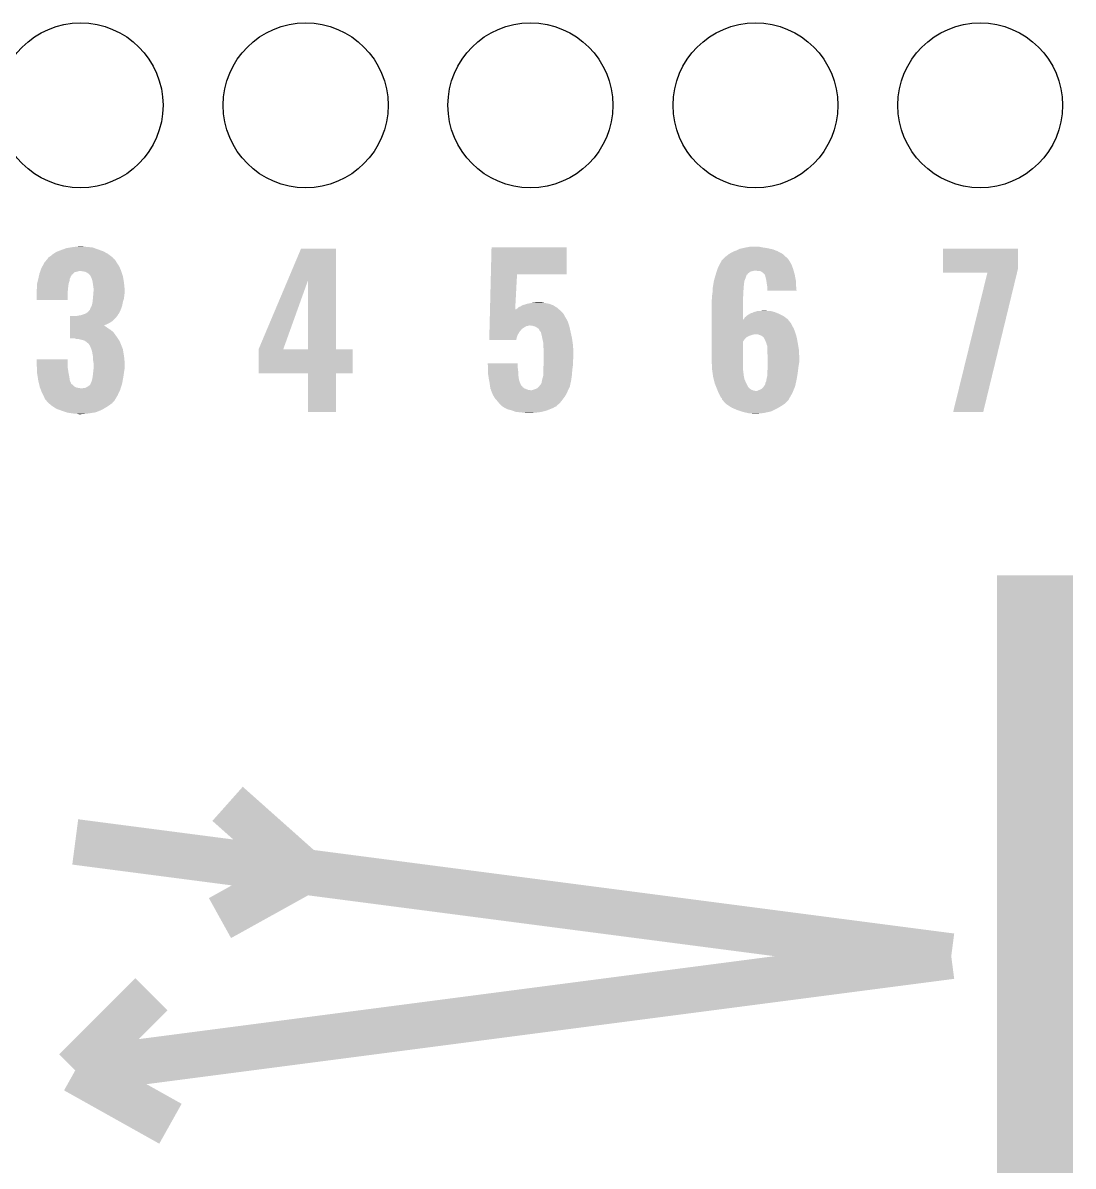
# Model space of a CAD drawing. Extents: x -1.3 to 24.2, y -3.9 to 53.4.
# Drawn here: x 8.79 to 15.8, y 16.13 to 23.75 of the extents above; entities that cross this region are included whole.
import ezdxf

# ---------------------------------------------------------------- set-up
doc = ezdxf.new("R2010")
doc.units = 0
doc.layers.get('0').update_dxf_attribs({"linetype": 'CONTINUOUS'})
doc.layers.add('LIGHT_RANGER_14CLICK_V101_GTO', color=9, linetype='CONTINUOUS')
doc.layers.add('LIGHT_RANGER_14CLICK_V101_GTS', color=11, linetype='CONTINUOUS')

# ---------------------------------------------------------------- blocks, each defined once
blk = doc.blocks.new('ROUND_46')
blk.add_circle((0, 0), 0.5499)

msp = doc.modelspace()

# ---------------------------------------------------------------- linework, layer by layer
at = {"layer": 'LIGHT_RANGER_14CLICK_V101_GTO'}
for points, const_width in [([(15.5448, 14.986), (15.5448, 20.066)], 0.508), ([(10.16, 18.542), (10.668, 18.08988)], 0.3048), ([(9.144, 18.288), (14.986, 17.526)], 0.3048), ([(10.1092, 17.78), (10.668, 18.08988)], 0.3048), ([(9.144, 16.764), (14.986, 17.526)], 0.3048), ([(9.144, 16.764), (9.652, 17.272)], 0.3048), ([(9.144, 16.764), (9.779, 16.4084)], 0.3048)]:
    msp.add_lwpolyline(points, dxfattribs=dict(at, const_width=const_width))
for points in [[(8.966206, 22.1869), (8.9789, 22.19452), (9.392154, 22.1869), (9.382248, 22.19452)], [(8.9789, 22.19452), (8.99414, 22.20722), (9.382248, 22.19452), (9.36574, 22.20722)], [(8.99414, 22.20722), (8.997948, 22.20976), (9.36574, 22.20722), (9.362438, 22.20976)], [(8.997948, 22.20976), (9.016998, 22.22246), (9.362438, 22.20976), (9.338856, 22.22246)], [(9.016998, 22.22246), (9.030206, 22.22754), (9.338856, 22.22246), (9.329422, 22.22754)], [(9.030206, 22.22754), (9.05002, 22.23516), (9.329422, 22.22754), (9.308086, 22.23516)], [(9.05002, 22.23516), (9.085582, 22.24786), (9.308086, 22.23516), (9.272522, 22.24786)], [(9.085582, 22.24786), (9.116046, 22.252938), (9.272522, 22.24786), (9.258302, 22.252938)], [(9.116046, 22.252938), (9.131298, 22.25548), (9.258302, 22.252938), (9.22782, 22.25548)], [(9.131298, 22.25548), (9.15543, 22.25802), (9.22782, 22.25548), (9.202422, 22.25802)], [(9.15543, 22.25802), (9.179562, 22.26056), (9.202422, 22.25802), (9.192262, 22.26056)], [(10.560132, 22.03184), (10.650226, 22.245296), (10.883908, 22.03184), (10.8839, 22.245296)], [(10.650226, 22.245296), (10.650238, 22.24532), (10.8839, 22.245296), (10.650238, 22.24532)], [(11.915782, 22.0726), (11.920242, 22.252916), (12.420576, 22.0726), (12.4206, 22.252916)], [(11.920242, 22.252916), (11.920244, 22.25294), (12.4206, 22.252916), (11.920244, 22.25294)], [(13.47724, 22.1869), (13.482322, 22.19198), (13.88618, 22.1869), (13.880536, 22.19198)], [(13.482322, 22.19198), (13.505174, 22.209758), (13.880536, 22.19198), (13.860778, 22.209758)], [(13.505174, 22.209758), (13.50518, 22.209762), (13.860778, 22.209758), (13.860772, 22.209762)], [(13.50518, 22.209762), (13.53312, 22.225), (13.860772, 22.209762), (13.83248, 22.225)], [(13.53312, 22.225), (13.539892, 22.22754), (13.83248, 22.225), (13.827762, 22.22754)], [(13.539892, 22.22754), (13.55344, 22.23262), (13.827762, 22.22754), (13.814552, 22.23262)], [(13.55344, 22.23262), (13.568674, 22.240238), (13.814552, 22.23262), (13.794742, 22.240238)], [(13.568674, 22.240238), (13.573762, 22.242782), (13.794742, 22.240238), (13.782874, 22.242782)], [(13.573762, 22.242782), (13.596616, 22.24786), (13.782874, 22.242782), (13.75918, 22.24786)], [(13.596616, 22.24786), (13.61948, 22.25294), (13.75918, 22.24786), (13.72616, 22.25294)], [(13.61948, 22.25294), (13.647422, 22.25802), (13.72616, 22.25294), (13.700762, 22.25802)], [(14.930122, 22.108158), (14.930142, 22.245296), (15.4305, 22.108158), (15.4305, 22.245296)], [(14.930142, 22.245296), (14.930144, 22.24532), (15.4305, 22.245296), (14.930144, 22.24532)], [(8.913402, 22.100538), (8.91794, 22.113242), (9.4488, 22.100538), (9.443028, 22.113242)], [(8.91794, 22.113242), (8.926068, 22.128482), (9.443028, 22.113242), (9.4361, 22.128482)], [(8.926068, 22.128482), (8.93826, 22.151336), (9.4361, 22.128482), (9.420864, 22.151336)], [(8.93826, 22.151336), (8.938262, 22.15134), (9.420864, 22.151336), (9.42086, 22.15134)], [(8.938262, 22.15134), (8.95519, 22.171656), (9.42086, 22.15134), (9.408162, 22.171656)], [(8.95519, 22.171656), (8.961544, 22.179282), (9.408162, 22.171656), (9.398004, 22.179282)], [(8.961544, 22.179282), (8.963662, 22.181824), (9.398004, 22.179282), (9.39673, 22.181824)], [(8.963662, 22.181824), (8.964928, 22.184354), (9.39673, 22.181824), (9.395462, 22.184354)], [(8.964928, 22.184354), (8.966206, 22.1869), (9.395462, 22.184354), (9.392154, 22.1869)], [(13.427286, 22.10816), (13.43152, 22.120862), (13.931898, 22.10816), (13.92728, 22.120862)], [(13.43152, 22.120862), (13.439644, 22.136098), (13.92728, 22.120862), (13.92174, 22.136098)], [(13.439644, 22.136098), (13.451836, 22.158962), (13.92174, 22.136098), (13.909038, 22.158962)], [(13.451836, 22.158962), (13.45184, 22.158966), (13.909038, 22.158962), (13.909036, 22.158966)], [(13.45184, 22.158966), (13.451846, 22.161506), (13.909036, 22.158966), (13.907344, 22.161506)], [(13.451846, 22.161506), (13.46454, 22.1742), (13.907344, 22.161506), (13.89888, 22.1742)], [(13.46454, 22.1742), (13.47724, 22.1869), (13.89888, 22.1742), (13.88618, 22.1869)], [(8.894444, 22.029418), (8.897618, 22.042118), (9.105898, 22.029418), (9.1059, 22.042118)], [(8.897618, 22.042118), (8.89762, 22.04212), (9.1059, 22.042118), (9.1059, 22.04212)], [(8.89762, 22.04212), (8.899252, 22.049738), (9.1059, 22.04212), (9.110978, 22.049738)], [(8.899252, 22.049738), (8.90034, 22.054816), (9.110978, 22.049738), (9.113518, 22.054816)], [(8.90034, 22.054816), (8.900886, 22.057358), (9.113518, 22.054816), (9.11352, 22.057358)], [(8.900886, 22.057358), (8.903606, 22.070056), (9.11352, 22.057358), (9.121138, 22.070056)], [(8.903606, 22.070056), (8.905242, 22.07768), (9.121138, 22.070056), (9.131298, 22.07768)], [(8.905242, 22.07768), (8.908868, 22.087836), (9.131298, 22.07768), (9.141456, 22.087836)], [(8.908868, 22.087836), (8.909776, 22.09038), (9.141456, 22.087836), (9.154158, 22.09038)], [(8.909776, 22.09038), (8.911588, 22.095458), (9.154158, 22.09038), (9.169398, 22.095458)], [(8.911588, 22.095458), (8.91159, 22.09546), (9.169398, 22.095458), (9.179558, 22.09546)], [(8.91159, 22.09546), (8.913402, 22.100538), (9.450494, 22.09546), (9.4488, 22.100538)], [(9.210038, 22.09038), (9.179558, 22.09546), (9.452188, 22.09038), (9.450494, 22.09546)], [(9.2202, 22.0853), (9.210038, 22.09038), (9.45388, 22.0853), (9.452188, 22.09038)], [(9.232898, 22.077682), (9.2202, 22.0853), (9.45642, 22.077682), (9.45388, 22.0853)], [(9.243058, 22.067518), (9.232898, 22.077682), (9.459808, 22.067518), (9.45642, 22.077682)], [(9.245598, 22.06244), (9.243058, 22.067518), (9.4615, 22.06244), (9.459808, 22.067518)], [(9.25322, 22.0472), (9.245598, 22.06244), (9.46419, 22.0472), (9.4615, 22.06244)], [(9.258298, 22.031962), (9.25322, 22.0472), (9.46688, 22.031962), (9.46419, 22.0472)], [(11.910004, 21.838922), (11.915782, 22.072578), (12.077868, 21.838922), (12.090398, 22.072578)], [(11.915782, 22.072578), (11.915782, 22.0726), (12.090398, 22.072578), (12.420576, 22.0726)], [(13.40358, 22.031962), (13.410302, 22.05482), (13.607798, 22.031962), (13.61694, 22.05482)], [(13.410302, 22.05482), (13.414782, 22.070052), (13.61694, 22.05482), (13.622022, 22.070052)], [(13.414782, 22.070052), (13.415532, 22.0726), (13.622022, 22.070052), (13.627094, 22.0726)], [(13.415532, 22.0726), (13.41628, 22.07514), (13.627094, 22.0726), (13.628366, 22.07514)], [(13.41628, 22.07514), (13.417124, 22.077676), (13.628366, 22.07514), (13.629638, 22.077676)], [(13.417124, 22.077676), (13.421358, 22.090378), (13.629638, 22.077676), (13.644878, 22.090378)], [(13.421358, 22.090378), (13.423052, 22.09546), (13.644878, 22.090378), (13.66266, 22.09546)], [(13.423052, 22.09546), (13.423898, 22.098), (13.66266, 22.09546), (13.675358, 22.098)], [(13.423898, 22.098), (13.427286, 22.10816), (13.934802, 22.098), (13.931898, 22.10816)], [(13.698218, 22.09546), (13.682978, 22.098), (13.935528, 22.09546), (13.934802, 22.098)], [(13.721078, 22.09038), (13.710916, 22.09546), (13.93698, 22.09038), (13.935528, 22.09546)], [(13.731238, 22.08276), (13.721078, 22.09038), (13.939158, 22.08276), (13.93698, 22.09038)], [(13.741398, 22.072602), (13.731238, 22.08276), (13.94206, 22.072602), (13.939158, 22.08276)], [(13.743936, 22.070064), (13.741398, 22.072602), (13.942536, 22.070064), (13.94206, 22.072602)], [(13.74648, 22.057358), (13.743936, 22.070064), (13.944918, 22.057358), (13.942536, 22.070064)], [(13.75156, 22.039582), (13.74648, 22.057358), (13.948252, 22.039582), (13.944918, 22.057358)], [(13.752734, 22.031958), (13.75156, 22.039582), (13.94968, 22.031958), (13.948252, 22.039582)], [(14.93012, 22.085324), (14.930122, 22.108158), (15.424958, 22.085324), (15.4305, 22.108158)], [(15.22727, 22.0853), (14.93012, 22.085324), (15.424952, 22.0853), (15.424958, 22.085324)], [(14.998706, 21.155688), (15.22727, 22.0853), (15.199346, 21.155688), (15.424952, 22.0853)], [(8.88746, 21.973542), (8.887966, 21.97608), (9.095486, 21.973542), (9.09574, 21.97608)], [(8.88746, 21.950682), (8.88746, 21.973542), (9.0932, 21.950682), (9.095486, 21.973542)], [(8.887966, 21.97608), (8.89, 21.986242), (9.09574, 21.97608), (9.096868, 21.986242)], [(8.89, 22.011642), (8.890634, 22.01418), (9.100396, 22.011642), (9.10082, 22.01418)], [(8.89, 21.998942), (8.89, 22.011642), (9.09828, 21.998942), (9.100396, 22.011642)], [(8.89, 21.986242), (8.89, 21.998942), (9.096868, 21.986242), (9.09828, 21.998942)], [(8.890634, 22.01418), (8.894444, 22.029418), (9.10082, 22.01418), (9.105898, 22.029418)], [(9.260254, 22.019262), (9.258298, 22.031962), (9.46912, 22.019262), (9.46688, 22.031962)], [(9.26338, 21.99894), (9.260254, 22.019262), (9.471154, 21.99894), (9.46912, 22.019262)], [(9.26592, 21.98116), (9.26338, 21.99894), (9.472932, 21.98116), (9.471154, 21.99894)], [(9.26592, 21.968462), (9.26592, 21.98116), (9.4742, 21.968462), (9.472932, 21.98116)], [(9.26592, 21.958298), (9.26592, 21.968462), (9.4742, 21.958298), (9.4742, 21.968462)], [(10.368282, 21.577304), (10.560132, 22.03184), (10.532664, 21.577304), (10.695902, 22.03184)], [(10.695918, 21.57222), (10.695902, 22.03184), (10.883924, 21.57222), (10.883908, 22.03184)], [(13.394212, 21.958298), (13.395482, 21.97862), (13.59916, 21.958298), (13.6017, 21.97862)], [(13.395482, 21.97862), (13.39596, 21.986242), (13.6017, 21.97862), (13.6017, 21.986242)], [(13.39596, 21.986242), (13.397228, 21.993858), (13.6017, 21.986242), (13.6017, 21.993858)], [(13.397228, 21.993858), (13.398922, 22.004018), (13.6017, 21.993858), (13.60424, 22.004018)], [(13.398922, 22.004018), (13.400192, 22.011638), (13.60424, 22.004018), (13.60424, 22.011638)], [(13.400192, 22.011638), (13.403154, 22.029416), (13.60424, 22.011638), (13.60678, 22.029416)], [(13.403154, 22.029416), (13.40358, 22.031962), (13.60678, 22.029416), (13.607798, 22.031962)], [(13.75664, 22.00656), (13.752734, 22.031958), (13.95095, 22.00656), (13.94968, 22.031958)], [(13.75918, 21.98878), (13.75664, 22.00656), (13.95184, 21.98878), (13.95095, 22.00656)], [(13.75918, 21.981162), (13.75918, 21.98878), (13.95222, 21.981162), (13.95184, 21.98878)], [(13.75918, 21.963404), (13.75918, 21.981162), (13.95473, 21.963404), (13.95222, 21.981162)], [(13.954732, 21.96338), (13.75918, 21.963404), (13.954732, 21.96338), (13.95473, 21.963404)], [(8.88746, 21.902444), (8.88746, 21.950682), (9.093176, 21.902444), (9.0932, 21.950682)], [(9.093176, 21.90242), (8.88746, 21.902444), (9.093176, 21.90242), (9.093176, 21.902444)], [(9.2583, 21.879562), (9.259146, 21.887182), (9.459974, 21.879562), (9.4615, 21.887182)], [(9.259146, 21.887182), (9.26084, 21.90242), (9.4615, 21.887182), (9.466072, 21.90242)], [(9.26084, 21.90242), (9.261854, 21.912578), (9.466072, 21.90242), (9.46912, 21.912578)], [(9.261854, 21.912578), (9.26338, 21.92782), (9.46912, 21.912578), (9.470812, 21.92782)], [(9.26338, 21.92782), (9.264014, 21.93544), (9.470812, 21.92782), (9.47166, 21.93544)], [(9.264014, 21.93544), (9.265496, 21.95322), (9.47166, 21.93544), (9.4742, 21.95322)], [(9.265496, 21.95322), (9.26592, 21.958298), (9.4742, 21.95322), (9.4742, 21.958298)], [(12.186918, 21.8821), (12.202158, 21.88464), (12.278358, 21.8821), (12.260582, 21.88464)], [(12.202158, 21.88464), (12.240228, 21.887178), (12.260582, 21.88464), (12.252962, 21.887178)], [(12.240228, 21.887178), (12.240258, 21.88718), (12.252962, 21.887178), (12.240258, 21.88718)], [(13.38834, 21.902422), (13.389864, 21.910042), (13.596622, 21.902422), (13.59662, 21.910042)], [(13.38834, 21.770358), (13.38834, 21.902422), (13.596652, 21.770358), (13.596622, 21.902422)], [(13.389864, 21.910042), (13.39088, 21.915122), (13.59662, 21.910042), (13.597128, 21.915122)], [(13.39088, 21.930362), (13.391726, 21.93544), (13.598652, 21.930362), (13.59916, 21.93544)], [(13.39088, 21.915122), (13.39088, 21.930362), (13.597128, 21.915122), (13.598652, 21.930362)], [(13.391726, 21.93544), (13.39342, 21.9456), (13.59916, 21.93544), (13.59916, 21.9456)], [(13.39342, 21.9456), (13.394212, 21.958298), (13.59916, 21.9456), (13.59916, 21.958298)], [(9.182102, 21.800822), (9.204908, 21.808424), (9.427208, 21.800822), (9.431014, 21.808424)], [(9.204908, 21.808424), (9.204956, 21.80844), (9.431014, 21.808424), (9.433544, 21.80844)], [(9.204956, 21.80844), (9.212584, 21.810982), (9.433544, 21.80844), (9.434816, 21.810982)], [(9.212584, 21.810982), (9.227822, 21.821142), (9.434816, 21.810982), (9.439902, 21.821142)], [(9.227822, 21.821142), (9.237986, 21.83384), (9.439902, 21.821142), (9.44626, 21.83384)], [(9.237986, 21.83384), (9.240526, 21.833856), (9.44626, 21.83384), (9.446264, 21.833856)], [(9.240526, 21.833856), (9.243062, 21.838922), (9.446264, 21.833856), (9.448106, 21.838922)], [(9.243062, 21.838922), (9.2456, 21.849082), (9.448106, 21.838922), (9.4518, 21.849082)], [(9.2456, 21.849082), (9.253222, 21.861778), (9.4518, 21.849082), (9.456416, 21.861778)], [(9.253222, 21.86178), (9.2583, 21.879562), (9.456418, 21.86178), (9.459974, 21.879562)], [(9.253222, 21.861778), (9.253222, 21.86178), (9.456416, 21.861778), (9.456418, 21.86178)], [(11.908936, 21.79574), (11.909376, 21.813518), (12.4079, 21.79574), (12.397742, 21.813518)], [(11.909376, 21.813518), (11.90969, 21.82622), (12.397742, 21.813518), (12.38504, 21.82622)], [(11.90969, 21.82622), (11.909942, 21.8364), (12.38504, 21.82622), (12.37373, 21.8364)], [(11.909942, 21.8364), (11.910004, 21.838922), (12.077734, 21.8364), (12.082778, 21.838922)], [(12.077734, 21.8364), (12.077868, 21.838922), (12.37373, 21.8364), (12.370928, 21.838922)], [(12.082778, 21.838922), (12.09294, 21.846542), (12.370928, 21.838922), (12.36246, 21.846542)], [(12.09294, 21.846542), (12.095476, 21.849078), (12.36246, 21.846542), (12.359642, 21.849078)], [(12.095476, 21.849078), (12.100564, 21.85416), (12.359642, 21.849078), (12.351656, 21.85416)], [(12.100564, 21.85416), (12.113262, 21.85924), (12.351656, 21.85416), (12.343674, 21.85924)], [(12.113262, 21.85924), (12.125954, 21.866858), (12.343674, 21.85924), (12.331702, 21.866858)], [(12.125954, 21.866858), (12.125958, 21.86686), (12.331702, 21.866858), (12.331698, 21.86686)], [(12.125958, 21.86686), (12.141204, 21.87194), (12.331698, 21.86686), (12.317726, 21.87194)], [(12.141204, 21.87194), (12.143742, 21.871942), (12.317726, 21.87194), (12.31772, 21.871942)], [(12.143742, 21.871942), (12.158974, 21.877018), (12.31772, 21.871942), (12.30376, 21.877018)], [(12.158974, 21.877018), (12.158982, 21.87702), (12.30376, 21.877018), (12.303752, 21.87702)], [(12.158982, 21.87702), (12.17168, 21.87956), (12.303752, 21.87702), (12.291056, 21.87956)], [(12.17168, 21.87956), (12.186918, 21.8821), (12.291056, 21.87956), (12.278358, 21.8821)], [(13.627102, 21.800822), (13.644034, 21.81098), (13.855694, 21.800822), (13.83538, 21.81098)], [(13.644034, 21.81098), (13.652502, 21.81606), (13.83538, 21.81098), (13.822682, 21.81606)], [(13.652502, 21.81606), (13.657584, 21.816062), (13.822682, 21.81606), (13.822678, 21.816062)], [(13.657584, 21.816062), (13.667738, 21.82114), (13.822678, 21.816062), (13.809982, 21.82114)], [(13.667738, 21.82114), (13.667742, 21.821142), (13.809982, 21.82114), (13.809976, 21.821142)], [(13.667742, 21.821142), (13.677898, 21.82368), (13.809976, 21.821142), (13.80067, 21.82368)], [(13.677898, 21.82368), (13.693144, 21.82876), (13.80067, 21.82368), (13.782044, 21.82876)], [(13.70838, 21.82876), (13.741372, 21.831298), (13.759184, 21.82876), (13.751562, 21.831298)], [(13.741372, 21.831298), (13.741398, 21.8313), (13.751562, 21.831298), (13.741398, 21.8313)], [(9.108452, 21.732216), (9.108454, 21.73986), (9.33455, 21.732216), (9.35482, 21.73986)], [(9.108452, 21.729698), (9.108452, 21.732216), (9.339582, 21.729698), (9.33455, 21.732216)], [(9.108454, 21.73986), (9.108456, 21.75002), (9.35482, 21.73986), (9.375138, 21.75002)], [(9.108456, 21.75002), (9.108458, 21.76272), (9.375138, 21.75002), (9.39292, 21.76272)], [(9.108458, 21.76272), (9.108462, 21.78812), (9.39292, 21.76272), (9.418318, 21.78812)], [(9.108462, 21.78812), (9.108464, 21.79574), (9.418318, 21.78812), (9.42403, 21.79574)], [(9.154162, 21.79574), (9.16686, 21.79828), (9.42403, 21.79574), (9.425936, 21.79828)], [(9.16686, 21.79828), (9.16687, 21.798282), (9.425936, 21.79828), (9.425938, 21.798282)], [(9.16687, 21.798282), (9.182102, 21.800822), (9.425938, 21.798282), (9.427208, 21.800822)], [(11.907302, 21.7297), (11.907366, 21.73224), (12.16406, 21.7297), (12.174218, 21.73224)], [(11.907366, 21.73224), (11.908056, 21.760178), (12.437532, 21.73224), (12.42822, 21.760178)], [(11.908056, 21.760178), (11.908496, 21.77796), (12.42822, 21.760178), (12.41806, 21.77796)], [(11.908496, 21.77796), (11.90881, 21.790662), (12.41806, 21.77796), (12.41044, 21.790662)], [(11.90881, 21.790662), (11.908936, 21.79574), (12.41044, 21.790662), (12.4079, 21.79574)], [(12.194538, 21.7297), (12.176758, 21.73224), (12.438378, 21.7297), (12.437532, 21.73224)], [(13.38834, 21.747478), (13.38834, 21.770358), (13.916662, 21.747478), (13.897942, 21.770358)], [(13.38834, 21.732242), (13.38834, 21.747478), (13.92428, 21.732242), (13.916662, 21.747478)], [(13.38834, 21.71446), (13.38834, 21.732242), (13.93444, 21.71446), (13.92428, 21.732242)], [(13.596652, 21.770358), (13.6017, 21.772886), (13.897942, 21.770358), (13.895874, 21.772886)], [(13.6017, 21.772886), (13.60322, 21.775418), (13.895874, 21.772886), (13.893802, 21.775418)], [(13.60322, 21.775418), (13.609322, 21.785582), (13.893802, 21.775418), (13.879826, 21.785582)], [(13.609322, 21.785582), (13.62117, 21.795738), (13.879826, 21.785582), (13.865858, 21.795738)], [(13.62117, 21.795738), (13.627102, 21.800822), (13.865858, 21.795738), (13.855694, 21.800822)], [(9.10844, 21.645904), (9.108444, 21.68144), (9.428464, 21.645904), (9.40308, 21.68144)], [(9.108444, 21.68144), (9.108446, 21.69414), (9.40308, 21.68144), (9.39038, 21.69414)], [(9.108446, 21.69414), (9.108448, 21.7043), (9.39038, 21.69414), (9.37768, 21.7043)], [(9.108448, 21.7043), (9.10845, 21.711918), (9.37768, 21.7043), (9.364982, 21.711918)], [(9.10845, 21.71954), (9.108452, 21.729698), (9.35482, 21.71954), (9.339582, 21.729698)], [(9.10845, 21.711918), (9.10845, 21.71954), (9.364982, 21.711918), (9.35482, 21.71954)], [(11.905356, 21.65096), (11.905732, 21.666202), (12.08786, 21.65096), (12.09294, 21.666202)], [(11.905732, 21.666202), (11.90636, 21.691598), (12.09294, 21.666202), (12.108178, 21.691598)], [(11.90636, 21.691598), (11.9068, 21.709378), (12.108178, 21.691598), (12.123418, 21.709378)], [(11.9068, 21.709378), (11.907052, 21.719542), (12.123418, 21.709378), (12.13866, 21.719542)], [(11.907052, 21.719542), (11.90724, 21.72716), (12.13866, 21.719542), (12.151358, 21.72716)], [(11.90724, 21.72716), (11.907302, 21.7297), (12.151358, 21.72716), (12.16406, 21.7297)], [(12.212322, 21.724622), (12.194538, 21.7297), (12.439552, 21.724622), (12.438378, 21.7297)], [(12.225018, 21.717002), (12.212322, 21.724622), (12.44131, 21.717002), (12.439552, 21.724622)], [(12.235176, 21.709378), (12.225018, 21.717002), (12.44307, 21.709378), (12.44131, 21.717002)], [(12.24026, 21.699222), (12.235176, 21.709378), (12.445414, 21.699222), (12.44307, 21.709378)], [(12.241956, 21.69668), (12.24026, 21.699222), (12.446, 21.69668), (12.445414, 21.699222)], [(12.24534, 21.6916), (12.241956, 21.69668), (12.44713, 21.6916), (12.446, 21.69668)], [(12.250414, 21.686526), (12.24534, 21.6916), (12.448258, 21.686526), (12.44713, 21.6916)], [(12.25042, 21.683982), (12.250414, 21.686526), (12.448822, 21.683982), (12.448258, 21.686526)], [(12.2555, 21.66366), (12.25042, 21.683982), (12.453338, 21.66366), (12.448822, 21.683982)], [(12.25804, 21.65096), (12.2555, 21.66366), (12.45616, 21.65096), (12.453338, 21.66366)], [(13.38834, 21.689062), (13.38834, 21.71446), (13.9446, 21.689062), (13.93444, 21.71446)], [(13.38834, 21.67382), (13.38834, 21.689062), (13.94929, 21.67382), (13.9446, 21.689062)], [(13.38834, 21.67128), (13.38834, 21.67382), (13.665198, 21.67128), (13.677902, 21.67382)], [(13.38834, 21.666202), (13.38834, 21.67128), (13.64742, 21.666202), (13.665198, 21.67128)], [(13.38834, 21.65858), (13.38834, 21.666202), (13.62964, 21.65858), (13.64742, 21.666202)], [(13.38834, 21.656042), (13.38834, 21.65858), (13.624564, 21.656042), (13.62964, 21.65858)], [(13.38834, 21.638262), (13.38834, 21.656042), (13.606782, 21.638262), (13.624564, 21.656042)], [(13.705842, 21.66874), (13.695676, 21.67382), (13.950854, 21.66874), (13.94929, 21.67382)], [(13.721082, 21.663658), (13.705842, 21.66874), (13.952418, 21.663658), (13.950854, 21.66874)], [(13.730606, 21.65604), (13.721082, 21.663658), (13.95476, 21.65604), (13.952418, 21.663658)], [(13.73378, 21.6535), (13.730606, 21.65604), (13.955238, 21.6535), (13.95476, 21.65604)], [(13.736322, 21.650956), (13.73378, 21.6535), (13.955714, 21.650956), (13.955238, 21.6535)], [(9.141456, 21.64588), (9.10844, 21.645904), (9.42848, 21.64588), (9.428464, 21.645904)], [(9.143994, 21.643346), (9.141456, 21.64588), (9.430064, 21.643346), (9.42848, 21.64588)], [(9.146538, 21.64334), (9.143994, 21.643346), (9.430068, 21.64334), (9.430064, 21.643346)], [(9.169398, 21.6408), (9.146538, 21.64334), (9.431656, 21.6408), (9.430068, 21.64334)], [(9.18972, 21.63572), (9.169398, 21.6408), (9.434832, 21.63572), (9.431656, 21.6408)], [(9.2075, 21.630642), (9.18972, 21.63572), (9.438006, 21.630642), (9.434832, 21.63572)], [(9.21385, 21.625562), (9.2075, 21.630642), (9.44118, 21.625562), (9.438006, 21.630642)], [(9.2202, 21.62048), (9.21385, 21.625562), (9.443214, 21.62048), (9.44118, 21.625562)], [(9.230358, 21.61286), (9.2202, 21.62048), (9.446262, 21.61286), (9.443214, 21.62048)], [(9.235438, 21.607778), (9.230358, 21.61286), (9.448294, 21.607778), (9.446262, 21.61286)], [(9.237978, 21.602704), (9.235438, 21.607778), (9.450324, 21.602704), (9.448294, 21.607778)], [(9.240518, 21.600158), (9.237978, 21.602704), (9.451342, 21.600158), (9.450324, 21.602704)], [(9.24814, 21.58238), (9.240518, 21.600158), (9.458452, 21.58238), (9.451342, 21.600158)], [(9.250998, 21.574758), (9.24814, 21.58238), (9.4615, 21.574758), (9.458452, 21.58238)], [(10.36828, 21.572248), (10.368282, 21.577304), (10.53085, 21.572248), (10.532664, 21.577304)], [(11.90498, 21.635744), (11.905356, 21.65096), (12.085304, 21.635744), (12.08786, 21.65096)], [(12.0853, 21.63572), (11.90498, 21.635744), (12.0853, 21.63572), (12.085304, 21.635744)], [(12.26058, 21.63826), (12.25804, 21.65096), (12.458066, 21.63826), (12.45616, 21.65096)], [(12.26566, 21.615402), (12.26058, 21.63826), (12.461494, 21.615402), (12.458066, 21.63826)], [(12.26566, 21.600158), (12.26566, 21.615402), (12.46378, 21.600158), (12.461494, 21.615402)], [(12.26566, 21.590002), (12.26566, 21.600158), (12.464242, 21.590002), (12.46378, 21.600158)], [(12.2682, 21.56968), (12.26566, 21.590002), (12.465166, 21.56968), (12.464242, 21.590002)], [(13.38834, 21.623026), (13.38834, 21.638262), (13.596624, 21.623026), (13.606782, 21.638262)], [(13.38834, 21.49856), (13.38834, 21.623026), (13.59662, 21.49856), (13.596624, 21.623026)], [(13.74648, 21.63064), (13.736322, 21.650956), (13.959524, 21.63064), (13.955714, 21.650956)], [(13.752196, 21.6154), (13.74648, 21.63064), (13.96238, 21.6154), (13.959524, 21.63064)], [(13.7541, 21.610318), (13.752196, 21.6154), (13.963228, 21.610318), (13.96238, 21.6154)], [(13.75664, 21.600158), (13.7541, 21.610318), (13.964922, 21.600158), (13.963228, 21.610318)], [(13.75918, 21.595076), (13.75664, 21.600158), (13.965768, 21.595076), (13.964922, 21.600158)], [(13.75918, 21.569678), (13.75918, 21.595076), (13.97, 21.569678), (13.965768, 21.595076)], [(8.88746, 21.46808), (8.887482, 21.506156), (9.0932, 21.46808), (9.0932, 21.506156)], [(8.887482, 21.506156), (8.887484, 21.50618), (9.0932, 21.506156), (8.887484, 21.50618)], [(9.255758, 21.562062), (9.250998, 21.574758), (9.463618, 21.562062), (9.4615, 21.574758)], [(9.258898, 21.54428), (9.255758, 21.562062), (9.46658, 21.54428), (9.463618, 21.562062)], [(9.26338, 21.518882), (9.258898, 21.54428), (9.470488, 21.518882), (9.46658, 21.54428)], [(9.26338, 21.511262), (9.26338, 21.518882), (9.47166, 21.511262), (9.470488, 21.518882)], [(9.26338, 21.498562), (9.26338, 21.511262), (9.472508, 21.498562), (9.47166, 21.511262)], [(10.36828, 21.57222), (10.36828, 21.572248), (10.695918, 21.57222), (10.53085, 21.572248)], [(10.36828, 21.572196), (10.36828, 21.57222), (10.99312, 21.572196), (10.883924, 21.57222)], [(10.36828, 21.412224), (10.36828, 21.572196), (10.993096, 21.412224), (10.99312, 21.572196)], [(12.2682, 21.54428), (12.2682, 21.56968), (12.46632, 21.54428), (12.465166, 21.56968)], [(12.2682, 21.52396), (12.2682, 21.54428), (12.46632, 21.52396), (12.46632, 21.54428)], [(12.2682, 21.498562), (12.2682, 21.52396), (12.46378, 21.498562), (12.46632, 21.52396)], [(13.75918, 21.55698), (13.75918, 21.569678), (13.970636, 21.55698), (13.97, 21.569678)], [(13.76172, 21.523962), (13.75918, 21.55698), (13.972286, 21.523962), (13.970636, 21.55698)], [(13.76172, 21.51888), (13.76172, 21.523962), (13.97254, 21.51888), (13.972286, 21.523962)], [(13.76172, 21.488398), (13.76172, 21.51888), (13.97254, 21.488398), (13.97254, 21.51888)], [(8.888038, 21.455378), (8.88746, 21.46808), (9.0932, 21.455378), (9.0932, 21.46808)], [(8.888732, 21.44014), (8.888038, 21.455378), (9.09574, 21.44014), (9.0932, 21.455378)], [(8.88954, 21.42236), (8.888732, 21.44014), (9.09828, 21.42236), (9.09574, 21.44014)], [(9.26592, 21.483322), (9.26338, 21.498562), (9.473524, 21.483322), (9.472508, 21.498562)], [(9.26338, 21.41728), (9.265354, 21.43506), (9.46912, 21.41728), (9.47166, 21.43506)], [(9.265354, 21.43506), (9.26592, 21.440142), (9.47166, 21.43506), (9.472676, 21.440142)], [(9.26592, 21.473162), (9.26592, 21.483322), (9.4742, 21.473162), (9.473524, 21.483322)], [(9.26592, 21.447758), (9.26592, 21.473162), (9.4742, 21.447758), (9.4742, 21.473162)], [(9.26592, 21.440142), (9.26592, 21.447758), (9.472676, 21.440142), (9.4742, 21.447758)], [(11.894844, 21.480756), (11.894842, 21.480776), (12.09548, 21.480756), (11.894842, 21.480776)], [(11.896888, 21.44776), (11.894844, 21.480756), (12.09548, 21.44776), (12.09548, 21.480756)], [(11.89736, 21.44014), (11.896888, 21.44776), (12.096434, 21.44014), (12.09548, 21.44776)], [(11.89736, 21.42744), (11.89736, 21.44014), (12.09802, 21.42744), (12.096434, 21.44014)], [(11.89736, 21.407122), (11.89736, 21.42744), (12.099216, 21.407122), (12.09802, 21.42744)], [(12.26566, 21.45284), (12.267634, 21.47062), (12.46124, 21.45284), (12.46378, 21.47062)], [(12.26566, 21.43506), (12.26566, 21.45284), (12.4587, 21.43506), (12.46124, 21.45284)], [(12.26566, 21.399502), (12.26566, 21.43506), (12.45616, 21.399502), (12.4587, 21.43506)], [(12.267634, 21.47062), (12.2682, 21.475702), (12.46378, 21.47062), (12.46378, 21.475702)], [(12.2682, 21.475702), (12.2682, 21.498562), (12.46378, 21.475702), (12.46378, 21.498562)], [(13.39088, 21.44014), (13.38834, 21.49856), (13.59662, 21.44014), (13.59662, 21.49856)], [(13.391606, 21.435064), (13.39088, 21.44014), (13.59662, 21.435064), (13.59662, 21.44014)], [(13.392696, 21.427442), (13.391606, 21.435064), (13.599158, 21.427442), (13.59662, 21.435064)], [(13.396324, 21.402038), (13.392696, 21.427442), (13.6017, 21.402038), (13.599158, 21.427442)], [(13.75918, 21.419822), (13.76172, 21.44776), (13.962696, 21.419822), (13.96619, 21.44776)], [(13.76172, 21.45792), (13.76172, 21.488398), (13.96746, 21.45792), (13.97254, 21.488398)], [(13.76172, 21.44776), (13.76172, 21.45792), (13.96619, 21.44776), (13.96746, 21.45792)], [(8.89, 21.412202), (8.88954, 21.42236), (9.100186, 21.412202), (9.09828, 21.42236)], [(8.894814, 21.38172), (8.89, 21.412202), (9.1059, 21.38172), (9.100186, 21.412202)], [(8.89762, 21.36394), (8.894814, 21.38172), (9.108442, 21.36394), (9.1059, 21.38172)], [(8.897622, 21.363938), (8.89762, 21.36394), (9.108442, 21.363938), (9.108442, 21.36394)], [(8.901208, 21.348696), (8.897622, 21.363938), (9.11606, 21.348696), (9.108442, 21.363938)], [(8.901806, 21.346156), (8.901208, 21.348696), (9.116062, 21.346156), (9.11606, 21.348696)], [(9.246106, 21.343618), (9.24814, 21.348704), (9.45642, 21.343618), (9.457372, 21.348704)], [(9.24814, 21.348704), (9.248146, 21.351246), (9.457372, 21.348704), (9.45785, 21.351246)], [(9.248146, 21.351246), (9.25068, 21.353784), (9.45785, 21.351246), (9.458326, 21.353784)], [(9.25068, 21.353784), (9.25576, 21.366482), (9.458326, 21.353784), (9.460706, 21.366482)], [(9.25576, 21.366482), (9.2583, 21.37918), (9.460706, 21.366482), (9.463086, 21.37918)], [(9.2583, 21.37918), (9.259146, 21.38426), (9.463086, 21.37918), (9.46404, 21.38426)], [(9.259146, 21.38426), (9.26084, 21.394418), (9.46404, 21.38426), (9.465602, 21.394418)], [(9.26084, 21.394418), (9.26338, 21.41728), (9.465602, 21.394418), (9.46912, 21.41728)], [(10.695916, 21.4122), (10.36828, 21.412224), (10.993096, 21.4122), (10.993096, 21.412224)], [(10.695918, 21.412176), (10.695916, 21.4122), (10.8839, 21.412176), (10.993096, 21.4122)], [(10.69594, 21.155684), (10.695918, 21.412176), (10.883876, 21.155684), (10.8839, 21.412176)], [(11.900878, 21.384258), (11.89736, 21.407122), (12.10056, 21.384258), (12.099216, 21.407122)], [(11.90244, 21.3741), (11.900878, 21.384258), (12.10282, 21.3741), (12.10056, 21.384258)], [(11.904982, 21.361398), (11.90244, 21.3741), (12.105642, 21.361398), (12.10282, 21.3741)], [(11.90752, 21.348698), (11.904982, 21.361398), (12.111084, 21.348698), (12.105642, 21.361398)], [(11.908156, 21.343616), (11.90752, 21.348698), (12.11326, 21.343616), (12.111084, 21.348698)], [(12.252962, 21.34616), (12.256516, 21.363942), (12.446976, 21.34616), (12.45108, 21.363942)], [(12.256516, 21.363942), (12.25804, 21.37156), (12.45108, 21.363942), (12.452168, 21.37156)], [(12.25804, 21.37156), (12.265658, 21.3995), (12.452168, 21.37156), (12.45616, 21.3995)], [(12.265658, 21.3995), (12.26566, 21.399502), (12.45616, 21.3995), (12.45616, 21.399502)], [(13.3985, 21.386802), (13.396324, 21.402038), (13.604472, 21.386802), (13.6017, 21.402038)], [(13.401676, 21.374102), (13.3985, 21.386802), (13.60678, 21.374102), (13.604472, 21.386802)], [(13.40866, 21.346162), (13.401676, 21.374102), (13.61948, 21.346162), (13.60678, 21.374102)], [(13.746476, 21.341074), (13.74648, 21.348696), (13.947984, 21.341074), (13.949678, 21.348696)], [(13.74648, 21.348696), (13.751558, 21.358858), (13.949678, 21.348696), (13.951936, 21.358858)], [(13.751558, 21.358858), (13.753676, 21.37156), (13.951936, 21.358858), (13.95476, 21.37156)], [(13.753676, 21.37156), (13.7541, 21.3741), (13.95476, 21.37156), (13.955182, 21.3741)], [(13.7541, 21.3741), (13.75918, 21.396958), (13.955182, 21.3741), (13.958992, 21.396958)], [(13.75918, 21.41728), (13.75918, 21.419822), (13.96238, 21.41728), (13.962696, 21.419822)], [(13.75918, 21.396958), (13.75918, 21.41728), (13.958992, 21.396958), (13.96238, 21.41728)], [(8.903, 21.34108), (8.901806, 21.346156), (9.118606, 21.34108), (9.116062, 21.346156)], [(8.903598, 21.338538), (8.903, 21.34108), (9.123678, 21.338538), (9.118606, 21.34108)], [(8.90539, 21.33092), (8.903598, 21.338538), (9.131302, 21.33092), (9.123678, 21.338538)], [(8.907184, 21.3233), (8.90539, 21.33092), (9.141462, 21.3233), (9.131302, 21.33092)], [(8.90778, 21.320762), (8.907184, 21.3233), (9.146538, 21.320762), (9.141462, 21.3233)], [(8.908758, 21.31822), (8.90778, 21.320762), (9.151622, 21.31822), (9.146538, 21.320762)], [(8.910712, 21.31314), (8.908758, 21.31822), (9.182102, 21.31314), (9.151622, 21.31822)], [(8.91462, 21.30298), (8.910712, 21.31314), (9.44372, 21.30298), (9.446894, 21.31314)], [(8.92048, 21.28774), (8.91462, 21.30298), (9.436608, 21.28774), (9.44372, 21.30298)], [(8.93191, 21.26488), (8.92048, 21.28774), (9.42594, 21.26488), (9.436608, 21.28774)], [(9.182102, 21.31314), (9.192262, 21.313142), (9.446894, 21.31314), (9.446894, 21.313142)], [(9.192262, 21.313142), (9.199884, 21.31568), (9.446894, 21.313142), (9.447688, 21.31568)], [(9.199884, 21.31568), (9.210044, 21.315682), (9.447688, 21.31568), (9.447688, 21.315682)], [(9.210044, 21.315682), (9.220198, 21.32076), (9.447688, 21.315682), (9.449276, 21.32076)], [(9.220198, 21.32076), (9.2329, 21.32838), (9.449276, 21.32076), (9.451656, 21.32838)], [(9.2329, 21.32838), (9.243062, 21.336004), (9.451656, 21.32838), (9.45404, 21.336004)], [(9.243062, 21.336004), (9.246106, 21.343618), (9.45404, 21.336004), (9.45642, 21.343618)], [(11.908474, 21.341076), (11.908156, 21.343616), (12.113262, 21.341076), (12.11326, 21.343616)], [(11.909108, 21.336002), (11.908474, 21.341076), (12.115802, 21.336002), (12.113262, 21.341076)], [(11.909744, 21.330918), (11.909108, 21.336002), (12.12088, 21.330918), (12.115802, 21.336002)], [(11.91006, 21.32838), (11.909744, 21.330918), (12.122784, 21.32838), (12.12088, 21.330918)], [(11.91115, 21.320758), (11.91006, 21.32838), (12.128502, 21.320758), (12.122784, 21.32838)], [(11.912238, 21.31314), (11.91115, 21.320758), (12.138658, 21.31314), (12.128502, 21.320758)], [(11.9126, 21.310602), (11.912238, 21.31314), (12.145006, 21.310602), (12.138658, 21.31314)], [(11.917676, 21.302986), (11.9126, 21.310602), (12.16405, 21.302986), (12.145006, 21.310602)], [(11.917678, 21.30298), (11.917676, 21.302986), (12.164064, 21.30298), (12.16405, 21.302986)], [(11.91768, 21.30044), (11.917678, 21.30298), (12.181842, 21.30044), (12.164064, 21.30298)], [(11.91768, 21.297904), (11.91768, 21.30044), (12.429672, 21.297904), (12.43076, 21.30044)], [(11.923778, 21.282658), (11.91768, 21.297904), (12.42314, 21.282658), (12.429672, 21.297904)], [(11.92784, 21.2725), (11.923778, 21.282658), (12.417496, 21.2725), (12.42314, 21.282658)], [(11.934898, 21.259798), (11.92784, 21.2725), (12.41044, 21.259798), (12.417496, 21.2725)], [(12.181842, 21.30044), (12.189462, 21.300442), (12.43076, 21.30044), (12.43076, 21.300442)], [(12.189462, 21.300442), (12.2047, 21.30552), (12.43076, 21.300442), (12.4333, 21.30552)], [(12.2047, 21.30552), (12.225018, 21.313144), (12.4333, 21.30552), (12.437112, 21.313144)], [(12.225018, 21.313144), (12.23771, 21.325836), (12.437112, 21.313144), (12.443458, 21.325836)], [(12.23771, 21.325836), (12.24026, 21.328384), (12.443458, 21.325836), (12.443458, 21.328384)], [(12.24026, 21.328384), (12.240264, 21.330918), (12.443458, 21.328384), (12.44346, 21.330918)], [(12.240264, 21.330918), (12.240266, 21.330926), (12.44346, 21.330918), (12.44346, 21.330926)], [(12.240266, 21.330926), (12.24788, 21.33854), (12.44346, 21.330926), (12.445218, 21.33854)], [(12.24788, 21.33854), (12.252962, 21.34616), (12.445218, 21.33854), (12.446976, 21.34616)], [(13.408662, 21.34616), (13.40866, 21.346162), (13.61948, 21.34616), (13.61948, 21.346162)], [(13.41882, 21.320764), (13.408662, 21.34616), (13.632178, 21.320764), (13.61948, 21.34616)], [(13.422884, 21.310602), (13.41882, 21.320764), (13.642338, 21.310602), (13.632178, 21.320764)], [(13.4239, 21.30806), (13.422884, 21.310602), (13.646574, 21.30806), (13.642338, 21.310602)], [(13.426018, 21.30298), (13.4239, 21.30806), (13.655038, 21.30298), (13.646574, 21.30806)], [(13.428134, 21.297902), (13.426018, 21.30298), (13.667738, 21.297902), (13.655038, 21.30298)], [(13.429192, 21.29536), (13.428134, 21.297902), (13.682978, 21.29536), (13.667738, 21.297902)], [(13.434486, 21.282658), (13.429192, 21.29536), (13.92682, 21.282658), (13.932048, 21.29536)], [(13.4366, 21.27758), (13.434486, 21.282658), (13.923962, 21.27758), (13.92682, 21.282658)], [(13.44676, 21.257262), (13.4366, 21.27758), (13.912534, 21.257262), (13.923962, 21.27758)], [(13.690596, 21.29536), (13.69568, 21.2979), (13.932048, 21.29536), (13.933094, 21.2979)], [(13.69568, 21.2979), (13.70838, 21.30298), (13.933094, 21.2979), (13.935186, 21.30298)], [(13.70838, 21.30298), (13.718538, 21.30806), (13.935186, 21.30298), (13.937278, 21.30806)], [(13.718538, 21.30806), (13.728698, 21.315678), (13.937278, 21.30806), (13.940414, 21.315678)], [(13.728698, 21.315678), (13.736318, 21.325838), (13.940414, 21.315678), (13.944598, 21.325838)], [(13.736318, 21.325838), (13.73632, 21.32584), (13.944598, 21.325838), (13.944598, 21.32584)], [(13.73632, 21.32584), (13.746476, 21.341074), (13.944598, 21.32584), (13.947984, 21.341074)], [(8.93318, 21.26234), (8.93191, 21.26488), (9.424414, 21.26234), (9.42594, 21.26488)], [(8.943338, 21.239484), (8.93318, 21.26234), (9.410698, 21.239484), (9.424414, 21.26234)], [(8.953494, 21.229326), (8.943338, 21.239484), (9.404602, 21.229326), (9.410698, 21.239484)], [(8.9535, 21.226784), (8.953494, 21.229326), (9.403076, 21.226784), (9.404602, 21.229326)], [(8.953508, 21.226778), (8.9535, 21.226784), (9.403074, 21.226778), (9.403076, 21.226784)], [(8.95628, 21.224236), (8.953508, 21.226778), (9.398002, 21.224236), (9.403074, 21.226778)], [(8.96736, 21.214078), (8.95628, 21.224236), (9.390378, 21.214078), (9.398002, 21.224236)], [(8.98121, 21.20138), (8.96736, 21.214078), (9.3726, 21.20138), (9.390378, 21.214078)], [(8.983978, 21.198842), (8.98121, 21.20138), (9.368792, 21.198842), (9.3726, 21.20138)], [(9.003738, 21.18614), (8.983978, 21.198842), (9.349742, 21.18614), (9.368792, 21.198842)], [(11.940538, 21.249642), (11.934898, 21.259798), (12.402822, 21.249642), (12.41044, 21.259798)], [(11.94925, 21.23948), (11.940538, 21.249642), (12.3952, 21.23948), (12.402822, 21.249642)], [(11.95578, 21.23186), (11.94925, 21.23948), (12.389272, 21.23186), (12.3952, 21.23948)], [(11.96848, 21.21662), (11.95578, 21.23186), (12.37742, 21.21662), (12.389272, 21.23186)], [(11.988804, 21.196296), (11.96848, 21.21662), (12.35456, 21.196296), (12.37742, 21.21662)], [(11.991338, 21.193762), (11.988804, 21.196296), (12.354544, 21.193762), (12.35456, 21.196296)], [(13.45184, 21.24964), (13.44676, 21.257262), (13.908246, 21.24964), (13.912534, 21.257262)], [(13.456914, 21.244566), (13.45184, 21.24964), (13.905392, 21.244566), (13.908246, 21.24964)], [(13.456918, 21.24202), (13.456914, 21.244566), (13.90396, 21.24202), (13.905392, 21.244566)], [(13.45692, 21.239484), (13.456918, 21.24202), (13.90269, 21.239484), (13.90396, 21.24202)], [(13.4591, 21.236942), (13.45692, 21.239484), (13.901418, 21.236942), (13.90269, 21.239484)], [(13.47216, 21.2217), (13.4591, 21.236942), (13.886178, 21.2217), (13.901418, 21.236942)], [(13.48486, 21.209), (13.47216, 21.2217), (13.87348, 21.209), (13.886178, 21.2217)], [(13.487398, 21.206462), (13.48486, 21.209), (13.869672, 21.206462), (13.87348, 21.209)], [(13.507158, 21.19376), (13.487398, 21.206462), (13.850622, 21.19376), (13.869672, 21.206462)], [(9.019538, 21.175982), (9.003738, 21.18614), (9.332328, 21.175982), (9.349742, 21.18614)], [(9.040878, 21.16836), (9.019538, 21.175982), (9.319264, 21.16836), (9.332328, 21.175982)], [(9.0551, 21.16328), (9.040878, 21.16836), (9.306562, 21.16328), (9.319264, 21.16836)], [(9.085584, 21.15312), (9.0551, 21.16328), (9.281158, 21.15312), (9.306562, 21.16328)], [(9.093198, 21.150582), (9.085584, 21.15312), (9.265084, 21.150582), (9.281158, 21.15312)], [(9.12876, 21.1455), (9.093198, 21.150582), (9.232902, 21.1455), (9.265084, 21.150582)], [(9.143998, 21.14296), (9.12876, 21.1455), (9.207502, 21.14296), (9.232902, 21.1455)], [(9.166858, 21.14042), (9.156698, 21.14296), (9.182102, 21.14042), (9.207502, 21.14296)], [(10.883876, 21.15566), (10.69594, 21.155684), (10.883876, 21.15566), (10.883876, 21.155684)], [(11.991348, 21.193756), (11.991338, 21.193762), (12.354544, 21.193756), (12.354544, 21.193762)], [(11.99896, 21.18868), (11.991348, 21.193756), (12.341858, 21.18868), (12.354544, 21.193756)], [(12.001502, 21.186142), (11.99896, 21.18868), (12.337628, 21.186142), (12.341858, 21.18868)], [(12.011664, 21.18106), (12.001502, 21.186142), (12.329164, 21.18106), (12.337628, 21.186142)], [(12.0269, 21.17344), (12.011664, 21.18106), (12.30884, 21.17344), (12.329164, 21.18106)], [(12.05484, 21.165818), (12.0269, 21.17344), (12.289782, 21.165818), (12.30884, 21.17344)], [(12.061822, 21.16328), (12.05484, 21.165818), (12.283438, 21.16328), (12.289782, 21.165818)], [(12.082778, 21.155662), (12.061822, 21.16328), (12.252966, 21.155662), (12.283438, 21.16328)], [(12.0828, 21.15566), (12.082778, 21.155662), (12.252958, 21.15566), (12.252966, 21.155662)], [(12.11072, 21.15312), (12.0828, 21.15566), (12.233908, 21.15312), (12.252958, 21.15566)], [(12.13612, 21.15058), (12.11072, 21.15312), (12.21486, 21.15058), (12.233908, 21.15312)], [(12.1539, 21.14804), (12.13612, 21.15058), (12.174222, 21.14804), (12.21486, 21.15058)], [(13.52296, 21.183602), (13.507158, 21.19376), (13.833206, 21.183602), (13.850622, 21.19376)], [(13.540744, 21.17598), (13.52296, 21.183602), (13.82014, 21.17598), (13.833206, 21.183602)], [(13.558522, 21.16836), (13.540744, 21.17598), (13.80381, 21.16836), (13.82014, 21.17598)], [(13.589002, 21.1582), (13.558522, 21.16836), (13.782038, 21.1582), (13.80381, 21.16836)], [(13.596622, 21.15566), (13.589002, 21.1582), (13.769972, 21.15566), (13.782038, 21.1582)], [(13.62964, 21.14804), (13.596622, 21.15566), (13.733778, 21.14804), (13.769972, 21.15566)], [(13.644878, 21.1455), (13.62964, 21.14804), (13.70838, 21.1455), (13.733778, 21.14804)], [(13.665198, 21.14296), (13.655038, 21.1455), (13.680442, 21.14296), (13.70838, 21.1455)], [(15.19934, 21.15566), (14.998706, 21.155688), (15.19934, 21.15566), (15.199346, 21.155688)]]:
    msp.add_solid(points, dxfattribs=at)

# ---------------------------------------------------------------- block references
at = {"layer": 'LIGHT_RANGER_14CLICK_V101_GTS'}
for p in [(9.17956, 23.20036), (10.6807, 23.20036), (12.1793, 23.20036), (13.68044, 23.20036), (15.17904, 23.20036)]:
    msp.add_blockref('ROUND_46', p, dxfattribs=at)

doc.saveas('drawing.dxf')
